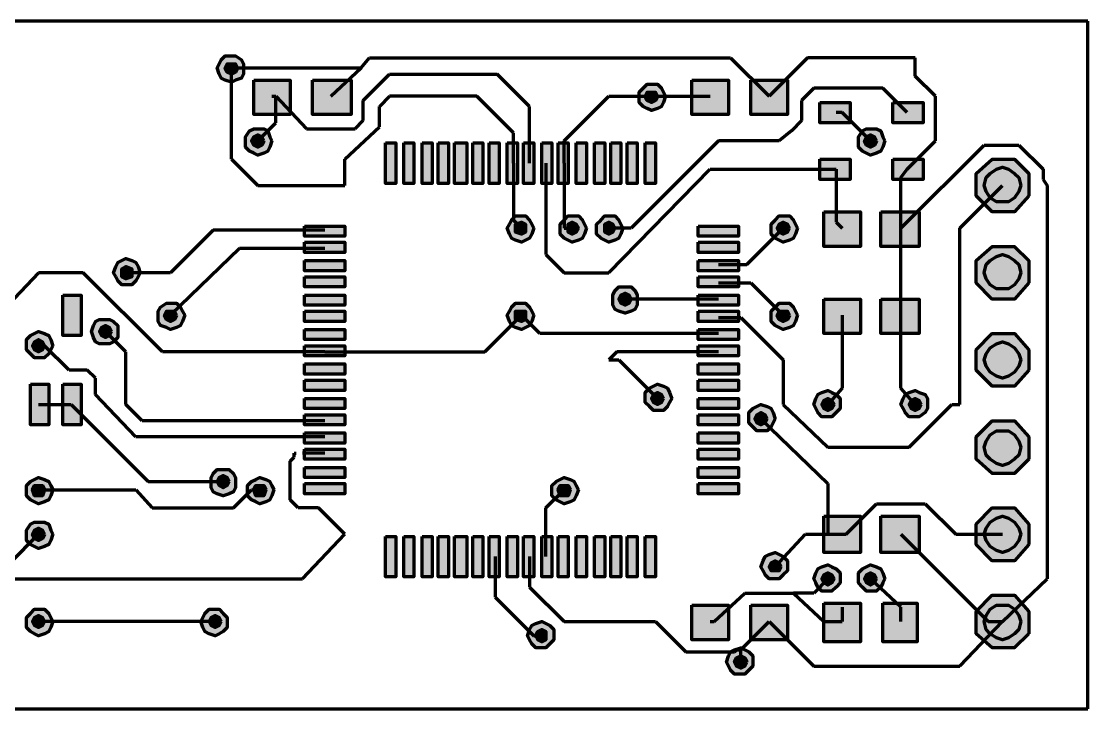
# Model space of a CAD drawing. Header units: inches. Extents: x 163.6 to 252.3, y 253.3 to 291.
# Drawn here: x 193.9 to 252.3, y 253.3 to 291 of the extents above; entities that cross this region are included whole.
import ezdxf

# ---------------------------------------------------------------- set-up
doc = ezdxf.new("R2010")
doc.units = ezdxf.units.IN
doc.header["$MEASUREMENT"] = 0
doc.layers.add('H', color=7, linetype='CONTINUOUS', lineweight=100)
doc.layers.add('P', color=250, linetype='CONTINUOUS', lineweight=100)

msp = doc.modelspace()

# ---------------------------------------------------------------- hatches: boundary and pattern name
at = {"layer": 'H', "linetype": 'Continuous'}
for color, points in [(0, [(206.111, 288.444), (206.111, 288.111), (206, 287.889), (205.667, 287.778), (205.444, 287.667), (205.111, 287.778), (204.889, 287.889), (204.778, 288.111), (204.667, 288.444), (204.778, 288.667), (204.889, 288.889), (205.111, 289.111), (205.444, 289.111), (205.667, 289.111), (206, 288.889), (206.111, 288.667)]), (7, [(205.778, 288.444), (205.667, 288.222), (205.444, 288.111), (205.222, 288.222), (205.111, 288.444), (205.222, 288.667), (205.444, 288.667), (205.667, 288.667)]), (0, [(206.667, 287.778), (208.667, 287.778), (208.667, 285.889), (206.667, 285.889)]), (0, [(209.889, 287.778), (212, 287.778), (212, 285.889), (209.889, 285.889)]), (0, [(229.222, 286.889), (229.111, 286.556), (229, 286.333), (228.778, 286.222), (228.444, 286.111), (228.222, 286.222), (228, 286.333), (227.778, 286.556), (227.778, 286.889), (227.778, 287.111), (228, 287.333), (228.222, 287.556), (228.444, 287.556), (228.778, 287.556), (229, 287.333), (229.111, 287.111)]), (0, [(230.667, 287.778), (232.667, 287.778), (232.667, 285.889), (230.667, 285.889)]), (0, [(233.889, 287.778), (235.889, 287.778), (235.889, 285.889), (233.889, 285.889)]), (7, [(228.778, 286.889), (228.667, 286.667), (228.444, 286.556), (228.222, 286.667), (228.111, 286.889), (228.222, 287.111), (228.444, 287.111), (228.667, 287.111)]), (0, [(237.667, 286.556), (239.333, 286.556), (239.333, 285.444), (237.667, 285.444)]), (0, [(241.667, 286.556), (243.333, 286.556), (243.333, 285.444), (241.667, 285.444)]), (0, [(207.667, 284.444), (207.556, 284.111), (207.444, 283.889), (207.222, 283.778), (206.889, 283.667), (206.667, 283.778), (206.444, 283.889), (206.222, 284.111), (206.222, 284.444), (206.222, 284.667), (206.444, 285), (206.667, 285.111), (206.889, 285.111), (207.222, 285.111), (207.444, 285), (207.556, 284.667)]), (0, [(241.222, 284.444), (241.111, 284.111), (241, 283.889), (240.778, 283.778), (240.444, 283.667), (240.222, 283.778), (240, 283.889), (239.778, 284.111), (239.778, 284.444), (239.778, 284.667), (240, 285), (240.222, 285.111), (240.444, 285.111), (240.778, 285.111), (241, 285), (241.111, 284.667)]), (7, [(207.222, 284.444), (207.111, 284.222), (206.889, 284.111), (206.667, 284.222), (206.556, 284.444), (206.667, 284.667), (206.889, 284.778), (207.111, 284.667)]), (7, [(240.778, 284.444), (240.667, 284.222), (240.444, 284.111), (240.222, 284.222), (240.111, 284.444), (240.222, 284.667), (240.444, 284.778), (240.667, 284.667)]), (0, [(213.889, 284.333), (214.444, 284.333), (214.444, 282.111), (213.889, 282.111)]), (0, [(214.889, 284.333), (215.444, 284.333), (215.444, 282.111), (214.889, 282.111)]), (0, [(215.889, 284.333), (216.444, 284.333), (216.444, 282.111), (215.889, 282.111)]), (0, [(216.778, 284.333), (217.333, 284.333), (217.333, 282.111), (216.778, 282.111)]), (0, [(217.667, 284.333), (218.333, 284.333), (218.333, 282.111), (217.667, 282.111)]), (0, [(218.667, 284.333), (219.222, 284.333), (219.222, 282.111), (218.667, 282.111)]), (0, [(219.556, 284.333), (220.111, 284.333), (220.111, 282.111), (219.556, 282.111)]), (0, [(220.556, 284.333), (221.111, 284.333), (221.111, 282.111), (220.556, 282.111)]), (0, [(221.444, 284.333), (222, 284.333), (222, 282.111), (221.444, 282.111)]), (0, [(222.444, 284.333), (223, 284.333), (223, 282.111), (222.444, 282.111)]), (0, [(223.333, 284.333), (223.889, 284.333), (223.889, 282.111), (223.333, 282.111)]), (0, [(224.333, 284.333), (224.889, 284.333), (224.889, 282.111), (224.333, 282.111)]), (0, [(225.333, 284.333), (225.889, 284.333), (225.889, 282.111), (225.333, 282.111)]), (0, [(226.222, 284.333), (226.778, 284.333), (226.778, 282.111), (226.222, 282.111)]), (0, [(227.111, 284.333), (227.667, 284.333), (227.667, 282.111), (227.111, 282.111)]), (0, [(228.111, 284.333), (228.667, 284.333), (228.667, 282.111), (228.111, 282.111)]), (0, [(237.667, 283.444), (239.333, 283.444), (239.333, 282.333), (237.667, 282.333)]), (0, [(241.667, 283.444), (243.333, 283.444), (243.333, 282.333), (241.667, 282.333)]), (0, [(249.111, 281.444), (248.333, 280.556), (247.111, 280.556), (246.222, 281.444), (246.222, 282.667), (247.111, 283.444), (248.333, 283.444), (249.111, 282.667)]), (7, [(248.667, 282), (248.556, 281.667), (248.333, 281.333), (248, 281.111), (247.667, 281.111), (247.333, 281.111), (247, 281.333), (246.778, 281.667), (246.667, 282), (246.778, 282.444), (247, 282.667), (247.333, 282.889), (247.667, 283), (248, 282.889), (248.333, 282.667), (248.556, 282.444)]), (0, [(222, 279.667), (221.889, 279.333), (221.778, 279.111), (221.556, 279), (221.333, 278.889), (221, 279), (220.778, 279.111), (220.667, 279.333), (220.556, 279.667), (220.667, 279.889), (220.778, 280.111), (221, 280.333), (221.333, 280.333), (221.556, 280.333), (221.778, 280.111), (221.889, 279.889)]), (0, [(224.889, 279.667), (224.778, 279.333), (224.667, 279.111), (224.444, 279), (224.111, 278.889), (223.889, 279), (223.667, 279.111), (223.444, 279.333), (223.444, 279.667), (223.444, 279.889), (223.667, 280.111), (223.889, 280.333), (224.111, 280.333), (224.444, 280.333), (224.667, 280.111), (224.778, 279.889)]), (0, [(226.889, 279.667), (226.778, 279.333), (226.667, 279.111), (226.444, 279), (226.111, 278.889), (225.889, 279), (225.667, 279.111), (225.444, 279.333), (225.444, 279.667), (225.444, 279.889), (225.667, 280.111), (225.889, 280.333), (226.111, 280.333), (226.444, 280.333), (226.667, 280.111), (226.778, 279.889)]), (0, [(236.444, 279.667), (236.333, 279.333), (236.222, 279.111), (236, 279), (235.667, 278.889), (235.444, 279), (235.222, 279.111), (235, 279.333), (235, 279.667), (235, 279.889), (235.222, 280.111), (235.444, 280.333), (235.667, 280.333), (236, 280.333), (236.222, 280.111), (236.333, 279.889)]), (0, [(237.889, 280.556), (239.889, 280.556), (239.889, 278.667), (237.889, 278.667)]), (0, [(241, 280.556), (243.111, 280.556), (243.111, 278.667), (241, 278.667)]), (0, [(209.444, 279.778), (211.667, 279.778), (211.667, 279.222), (209.444, 279.222)]), (7, [(221.556, 279.667), (221.556, 279.444), (221.333, 279.333), (221, 279.444), (221, 279.667), (221, 279.889), (221.333, 280), (221.556, 279.889)]), (7, [(224.444, 279.667), (224.333, 279.444), (224.111, 279.333), (223.889, 279.444), (223.889, 279.667), (223.889, 279.889), (224.111, 280), (224.333, 279.889)]), (7, [(226.444, 279.667), (226.333, 279.444), (226.111, 279.333), (225.889, 279.444), (225.889, 279.667), (225.889, 279.889), (226.111, 280), (226.333, 279.889)]), (0, [(231, 279.778), (233.222, 279.778), (233.222, 279.222), (231, 279.222)]), (7, [(236, 279.667), (235.889, 279.444), (235.667, 279.333), (235.444, 279.444), (235.333, 279.667), (235.444, 279.889), (235.667, 280), (235.889, 279.889)]), (0, [(209.444, 278.889), (211.667, 278.889), (211.667, 278.333), (209.444, 278.333)]), (0, [(231, 278.889), (233.222, 278.889), (233.222, 278.333), (231, 278.333)]), (0, [(249.111, 276.667), (248.333, 275.778), (247.111, 275.778), (246.222, 276.667), (246.222, 277.889), (247.111, 278.667), (248.333, 278.667), (249.111, 277.889)]), (0, [(200.444, 277.222), (200.333, 277), (200.222, 276.778), (200, 276.556), (199.667, 276.556), (199.444, 276.556), (199.222, 276.778), (199.111, 277), (199, 277.222), (199.111, 277.556), (199.222, 277.778), (199.444, 277.889), (199.667, 278), (200, 277.889), (200.222, 277.778), (200.333, 277.556)]), (7, [(248.667, 277.222), (248.556, 276.889), (248.333, 276.556), (248, 276.333), (247.667, 276.333), (247.333, 276.333), (247, 276.556), (246.778, 276.889), (246.667, 277.222), (246.778, 277.667), (247, 277.889), (247.333, 278.111), (247.667, 278.222), (248, 278.111), (248.333, 277.889), (248.556, 277.667)]), (7, [(200, 277.222), (200, 277), (199.667, 276.889), (199.444, 277), (199.444, 277.222), (199.444, 277.444), (199.667, 277.556), (200, 277.444)]), (0, [(209.444, 277.889), (211.667, 277.889), (211.667, 277.333), (209.444, 277.333)]), (0, [(231, 277.889), (233.222, 277.889), (233.222, 277.333), (231, 277.333)]), (0, [(209.444, 277), (211.667, 277), (211.667, 276.444), (209.444, 276.444)]), (0, [(231, 277), (233.222, 277), (233.222, 276.444), (231, 276.444)]), (0, [(227.667, 275.778), (227.667, 275.444), (227.556, 275.222), (227.333, 275.111), (227, 275), (226.667, 275.111), (226.444, 275.222), (226.333, 275.444), (226.333, 275.778), (226.333, 276), (226.444, 276.222), (226.667, 276.444), (227, 276.444), (227.333, 276.444), (227.556, 276.222), (227.667, 276)]), (0, [(196.222, 276), (197.222, 276), (197.222, 273.778), (196.222, 273.778)]), (0, [(209.444, 276), (211.667, 276), (211.667, 275.444), (209.444, 275.444)]), (7, [(227.333, 275.778), (227.222, 275.556), (227, 275.444), (226.778, 275.556), (226.667, 275.778), (226.778, 276), (227, 276.111), (227.222, 276)]), (0, [(231, 276), (233.222, 276), (233.222, 275.444), (231, 275.444)]), (0, [(237.889, 275.778), (239.889, 275.778), (239.889, 273.889), (237.889, 273.889)]), (0, [(241, 275.778), (243.111, 275.778), (243.111, 273.889), (241, 273.889)]), (0, [(202.889, 274.889), (202.778, 274.556), (202.667, 274.333), (202.444, 274.222), (202.111, 274.111), (201.889, 274.222), (201.556, 274.333), (201.444, 274.556), (201.444, 274.889), (201.444, 275.111), (201.556, 275.333), (201.889, 275.556), (202.111, 275.556), (202.444, 275.556), (202.667, 275.333), (202.778, 275.111)]), (7, [(202.444, 274.889), (202.333, 274.667), (202.111, 274.556), (201.889, 274.667), (201.778, 274.889), (201.889, 275.111), (202.111, 275.111), (202.333, 275.111)]), (0, [(209.444, 275.111), (211.667, 275.111), (211.667, 274.556), (209.444, 274.556)]), (0, [(222, 274.889), (221.889, 274.556), (221.778, 274.333), (221.556, 274.222), (221.333, 274.111), (221, 274.222), (220.778, 274.333), (220.667, 274.556), (220.556, 274.889), (220.667, 275.111), (220.778, 275.333), (221, 275.556), (221.333, 275.556), (221.556, 275.556), (221.778, 275.333), (221.889, 275.111)]), (7, [(221.556, 274.889), (221.556, 274.667), (221.333, 274.556), (221, 274.667), (221, 274.889), (221, 275.111), (221.333, 275.111), (221.556, 275.111)]), (0, [(231, 275.111), (233.222, 275.111), (233.222, 274.556), (231, 274.556)]), (0, [(236.444, 274.889), (236.333, 274.556), (236.222, 274.333), (236, 274.222), (235.667, 274.111), (235.444, 274.222), (235.222, 274.333), (235, 274.556), (235, 274.889), (235, 275.111), (235.222, 275.333), (235.444, 275.556), (235.667, 275.556), (236, 275.556), (236.222, 275.333), (236.333, 275.111)]), (7, [(236, 274.889), (235.889, 274.667), (235.667, 274.556), (235.444, 274.667), (235.333, 274.889), (235.444, 275.111), (235.667, 275.111), (235.889, 275.111)]), (0, [(199.222, 274), (199.222, 273.667), (199, 273.444), (198.778, 273.333), (198.556, 273.333), (198.222, 273.333), (198, 273.444), (197.889, 273.667), (197.778, 274), (197.889, 274.333), (198, 274.556), (198.222, 274.667), (198.556, 274.667), (198.778, 274.667), (199, 274.556), (199.222, 274.333)]), (0, [(195.667, 273.222), (195.556, 273), (195.444, 272.778), (195.222, 272.556), (194.889, 272.556), (194.667, 272.556), (194.444, 272.778), (194.222, 273), (194.222, 273.222), (194.222, 273.556), (194.444, 273.778), (194.667, 273.889), (194.889, 274), (195.222, 273.889), (195.444, 273.778), (195.556, 273.556)]), (7, [(198.889, 274), (198.778, 273.778), (198.556, 273.667), (198.333, 273.778), (198.222, 274), (198.333, 274.222), (198.556, 274.333), (198.778, 274.222)]), (0, [(209.444, 274.111), (211.667, 274.111), (211.667, 273.556), (209.444, 273.556)]), (0, [(231, 274.111), (233.222, 274.111), (233.222, 273.556), (231, 273.556)]), (0, [(249.111, 271.889), (248.333, 271), (247.111, 271), (246.222, 271.889), (246.222, 273), (247.111, 273.889), (248.333, 273.889), (249.111, 273)]), (7, [(195.222, 273.222), (195.111, 273), (194.889, 272.889), (194.667, 273), (194.556, 273.222), (194.667, 273.444), (194.889, 273.556), (195.111, 273.444)]), (7, [(248.667, 272.444), (248.556, 272.111), (248.333, 271.778), (248, 271.556), (247.667, 271.444), (247.333, 271.556), (247, 271.778), (246.778, 272.111), (246.667, 272.444), (246.778, 272.778), (247, 273.111), (247.333, 273.333), (247.667, 273.444), (248, 273.333), (248.333, 273.111), (248.556, 272.778)]), (0, [(209.444, 273.222), (211.667, 273.222), (211.667, 272.667), (209.444, 272.667)]), (0, [(231, 273.222), (233.222, 273.222), (233.222, 272.667), (231, 272.667)]), (0, [(209.444, 272.222), (211.667, 272.222), (211.667, 271.667), (209.444, 271.667)]), (0, [(231, 272.222), (233.222, 272.222), (233.222, 271.667), (231, 271.667)]), (0, [(194.444, 271.111), (195.444, 271.111), (195.444, 268.889), (194.444, 268.889)]), (0, [(196.222, 271.111), (197.222, 271.111), (197.222, 268.889), (196.222, 268.889)]), (0, [(209.444, 271.333), (211.667, 271.333), (211.667, 270.778), (209.444, 270.778)]), (0, [(229.556, 270.333), (229.444, 270.111), (229.333, 269.889), (229.111, 269.667), (228.778, 269.667), (228.556, 269.667), (228.333, 269.889), (228.111, 270.111), (228.111, 270.333), (228.111, 270.667), (228.333, 270.889), (228.556, 271), (228.778, 271.111), (229.111, 271), (229.333, 270.889), (229.444, 270.667)]), (0, [(231, 271.333), (233.222, 271.333), (233.222, 270.778), (231, 270.778)]), (7, [(229.111, 270.333), (229, 270.111), (228.778, 270), (228.556, 270.111), (228.444, 270.333), (228.556, 270.556), (228.778, 270.667), (229, 270.556)]), (0, [(238.778, 270), (238.778, 269.778), (238.556, 269.556), (238.333, 269.333), (238.111, 269.333), (237.778, 269.333), (237.556, 269.556), (237.444, 269.778), (237.333, 270), (237.444, 270.333), (237.556, 270.556), (237.778, 270.667), (238.111, 270.778), (238.333, 270.667), (238.556, 270.556), (238.778, 270.333)]), (0, [(243.556, 270), (243.556, 269.778), (243.444, 269.556), (243.111, 269.333), (242.889, 269.333), (242.556, 269.333), (242.333, 269.556), (242.222, 269.778), (242.111, 270), (242.222, 270.333), (242.333, 270.556), (242.556, 270.667), (242.889, 270.778), (243.111, 270.667), (243.444, 270.556), (243.556, 270.333)]), (0, [(209.444, 270.333), (211.667, 270.333), (211.667, 269.778), (209.444, 269.778)]), (0, [(231, 270.333), (233.222, 270.333), (233.222, 269.778), (231, 269.778)]), (0, [(235.222, 269.222), (235.111, 269), (235, 268.778), (234.778, 268.556), (234.444, 268.556), (234.222, 268.556), (234, 268.778), (233.778, 269), (233.778, 269.222), (233.778, 269.556), (234, 269.778), (234.222, 269.889), (234.444, 270), (234.778, 269.889), (235, 269.778), (235.111, 269.556)]), (7, [(238.444, 270), (238.333, 269.778), (238.111, 269.667), (237.889, 269.778), (237.778, 270), (237.889, 270.222), (238.111, 270.333), (238.333, 270.222)]), (7, [(243.222, 270), (243.111, 269.778), (242.889, 269.667), (242.667, 269.778), (242.556, 270), (242.667, 270.222), (242.889, 270.333), (243.111, 270.222)]), (0, [(209.444, 269.444), (211.667, 269.444), (211.667, 268.889), (209.444, 268.889)]), (0, [(231, 269.444), (233.222, 269.444), (233.222, 268.889), (231, 268.889)]), (7, [(234.778, 269.222), (234.667, 269), (234.444, 268.889), (234.222, 269), (234.111, 269.222), (234.222, 269.444), (234.444, 269.556), (234.667, 269.444)]), (0, [(249.111, 267), (248.333, 266.222), (247.111, 266.222), (246.222, 267), (246.222, 268.222), (247.111, 269.111), (248.333, 269.111), (249.111, 268.222)]), (0, [(209.444, 268.444), (211.667, 268.444), (211.667, 267.889), (209.444, 267.889)]), (0, [(231, 268.444), (233.222, 268.444), (233.222, 267.889), (231, 267.889)]), (7, [(248.667, 267.667), (248.556, 267.222), (248.333, 267), (248, 266.778), (247.667, 266.667), (247.333, 266.778), (247, 267), (246.778, 267.222), (246.667, 267.667), (246.778, 268), (247, 268.333), (247.333, 268.556), (247.667, 268.556), (248, 268.556), (248.333, 268.333), (248.556, 268)]), (0, [(209.444, 267.556), (211.667, 267.556), (211.667, 267), (209.444, 267)]), (0, [(231, 267.556), (233.222, 267.556), (233.222, 267), (231, 267)]), (0, [(205.667, 265.778), (205.667, 265.444), (205.556, 265.222), (205.333, 265.111), (205, 265), (204.667, 265.111), (204.444, 265.222), (204.333, 265.444), (204.333, 265.778), (204.333, 266), (204.444, 266.222), (204.667, 266.444), (205, 266.444), (205.333, 266.444), (205.556, 266.222), (205.667, 266)]), (0, [(209.444, 266.556), (211.667, 266.556), (211.667, 266), (209.444, 266)]), (0, [(231, 266.556), (233.222, 266.556), (233.222, 266), (231, 266)]), (0, [(195.667, 265.333), (195.556, 265), (195.444, 264.778), (195.222, 264.667), (194.889, 264.556), (194.667, 264.667), (194.444, 264.778), (194.222, 265), (194.222, 265.333), (194.222, 265.556), (194.444, 265.778), (194.667, 265.889), (194.889, 266), (195.222, 265.889), (195.444, 265.778), (195.556, 265.556)]), (7, [(205.333, 265.778), (205.222, 265.556), (205, 265.444), (204.778, 265.556), (204.667, 265.778), (204.778, 266), (205, 266.111), (205.222, 266)]), (0, [(207.778, 265.333), (207.667, 265), (207.556, 264.778), (207.333, 264.667), (207, 264.556), (206.778, 264.667), (206.556, 264.778), (206.333, 265), (206.333, 265.333), (206.333, 265.556), (206.556, 265.778), (206.778, 265.889), (207, 266), (207.333, 265.889), (207.556, 265.778), (207.667, 265.556)]), (0, [(224.444, 265.333), (224.333, 265), (224.222, 264.778), (224, 264.667), (223.667, 264.556), (223.444, 264.667), (223.222, 264.778), (223, 265), (223, 265.333), (223, 265.556), (223.222, 265.778), (223.444, 265.889), (223.667, 266), (224, 265.889), (224.222, 265.778), (224.333, 265.556)]), (7, [(195.222, 265.333), (195.111, 265), (194.889, 265), (194.667, 265), (194.556, 265.333), (194.667, 265.556), (194.889, 265.556), (195.111, 265.556)]), (7, [(207.333, 265.333), (207.222, 265), (207, 265), (206.778, 265), (206.667, 265.333), (206.778, 265.556), (207, 265.556), (207.222, 265.556)]), (0, [(209.444, 265.667), (211.667, 265.667), (211.667, 265.111), (209.444, 265.111)]), (7, [(224, 265.333), (223.889, 265), (223.667, 265), (223.444, 265), (223.333, 265.333), (223.444, 265.556), (223.667, 265.556), (223.889, 265.556)]), (0, [(231, 265.667), (233.222, 265.667), (233.222, 265.111), (231, 265.111)]), (0, [(249.111, 262.333), (248.333, 261.444), (247.111, 261.444), (246.222, 262.333), (246.222, 263.444), (247.111, 264.333), (248.333, 264.333), (249.111, 263.444)]), (0, [(195.667, 262.889), (195.556, 262.556), (195.444, 262.333), (195.222, 262.222), (194.889, 262.111), (194.667, 262.222), (194.444, 262.333), (194.222, 262.556), (194.222, 262.889), (194.222, 263.111), (194.444, 263.444), (194.667, 263.556), (194.889, 263.556), (195.222, 263.556), (195.444, 263.444), (195.556, 263.111)]), (0, [(237.889, 263.889), (239.889, 263.889), (239.889, 261.889), (237.889, 261.889)]), (0, [(241, 263.889), (243.111, 263.889), (243.111, 261.889), (241, 261.889)]), (7, [(248.667, 262.889), (248.556, 262.556), (248.333, 262.222), (248, 262), (247.667, 261.889), (247.333, 262), (247, 262.222), (246.778, 262.556), (246.667, 262.889), (246.778, 263.222), (247, 263.556), (247.333, 263.778), (247.667, 263.889), (248, 263.778), (248.333, 263.556), (248.556, 263.222)]), (7, [(195.222, 262.889), (195.111, 262.667), (194.889, 262.556), (194.667, 262.667), (194.556, 262.889), (194.667, 263.111), (194.889, 263.222), (195.111, 263.111)]), (0, [(213.889, 262.778), (214.444, 262.778), (214.444, 260.556), (213.889, 260.556)]), (0, [(214.889, 262.778), (215.444, 262.778), (215.444, 260.556), (214.889, 260.556)]), (0, [(215.889, 262.778), (216.444, 262.778), (216.444, 260.556), (215.889, 260.556)]), (0, [(216.778, 262.778), (217.333, 262.778), (217.333, 260.556), (216.778, 260.556)]), (0, [(217.667, 262.778), (218.333, 262.778), (218.333, 260.556), (217.667, 260.556)]), (0, [(218.667, 262.778), (219.222, 262.778), (219.222, 260.556), (218.667, 260.556)]), (0, [(219.556, 262.778), (220.111, 262.778), (220.111, 260.556), (219.556, 260.556)]), (0, [(220.556, 262.778), (221.111, 262.778), (221.111, 260.556), (220.556, 260.556)]), (0, [(221.444, 262.778), (222, 262.778), (222, 260.556), (221.444, 260.556)]), (0, [(222.444, 262.778), (223, 262.778), (223, 260.556), (222.444, 260.556)]), (0, [(223.333, 262.778), (223.889, 262.778), (223.889, 260.556), (223.333, 260.556)]), (0, [(224.333, 262.778), (224.889, 262.778), (224.889, 260.556), (224.333, 260.556)]), (0, [(225.333, 262.778), (225.889, 262.778), (225.889, 260.556), (225.333, 260.556)]), (0, [(226.222, 262.778), (226.778, 262.778), (226.778, 260.556), (226.222, 260.556)]), (0, [(227.111, 262.778), (227.667, 262.778), (227.667, 260.556), (227.111, 260.556)]), (0, [(228.111, 262.778), (228.667, 262.778), (228.667, 260.556), (228.111, 260.556)]), (0, [(235.889, 261.111), (235.889, 260.889), (235.667, 260.667), (235.444, 260.444), (235.222, 260.444), (234.889, 260.444), (234.667, 260.667), (234.556, 260.889), (234.444, 261.111), (234.556, 261.444), (234.667, 261.667), (234.889, 261.778), (235.222, 261.889), (235.444, 261.778), (235.667, 261.667), (235.889, 261.444)]), (7, [(235.556, 261.111), (235.444, 260.889), (235.222, 260.889), (235, 260.889), (234.889, 261.111), (235, 261.333), (235.222, 261.444), (235.444, 261.333)]), (0, [(238.778, 260.444), (238.778, 260.222), (238.556, 260), (238.333, 259.778), (238.111, 259.778), (237.778, 259.778), (237.556, 260), (237.444, 260.222), (237.333, 260.444), (237.444, 260.778), (237.556, 261), (237.778, 261.111), (238.111, 261.222), (238.333, 261.111), (238.556, 261), (238.778, 260.778)]), (0, [(241.222, 260.444), (241.111, 260.222), (241, 260), (240.778, 259.778), (240.444, 259.778), (240.222, 259.778), (240, 260), (239.778, 260.222), (239.778, 260.444), (239.778, 260.778), (240, 261), (240.222, 261.111), (240.444, 261.222), (240.778, 261.111), (241, 261), (241.111, 260.778)]), (7, [(238.444, 260.444), (238.333, 260.222), (238.111, 260.111), (237.889, 260.222), (237.778, 260.444), (237.889, 260.667), (238.111, 260.778), (238.333, 260.667)]), (7, [(240.778, 260.444), (240.667, 260.222), (240.444, 260.111), (240.222, 260.222), (240.111, 260.444), (240.222, 260.667), (240.444, 260.778), (240.667, 260.667)]), (0, [(249.111, 257.444), (248.333, 256.667), (247.111, 256.667), (246.222, 257.444), (246.222, 258.667), (247.111, 259.556), (248.333, 259.556), (249.111, 258.667)]), (0, [(195.667, 258.111), (195.556, 257.778), (195.444, 257.556), (195.222, 257.444), (194.889, 257.333), (194.667, 257.444), (194.444, 257.556), (194.222, 257.778), (194.222, 258.111), (194.222, 258.333), (194.444, 258.556), (194.667, 258.778), (194.889, 258.778), (195.222, 258.778), (195.444, 258.556), (195.556, 258.333)]), (0, [(205.222, 258.111), (205.222, 257.778), (205, 257.556), (204.778, 257.444), (204.556, 257.333), (204.222, 257.444), (204, 257.556), (203.889, 257.778), (203.778, 258.111), (203.889, 258.333), (204, 258.556), (204.222, 258.778), (204.556, 258.778), (204.778, 258.778), (205, 258.556), (205.222, 258.333)]), (0, [(230.667, 259), (232.667, 259), (232.667, 257.111), (230.667, 257.111)]), (0, [(233.889, 259), (235.889, 259), (235.889, 257.111), (233.889, 257.111)]), (0, [(237.889, 259.111), (239.889, 259.111), (239.889, 257), (237.889, 257)]), (0, [(241.111, 259.111), (243, 259.111), (243, 257), (241.111, 257)]), (7, [(248.667, 258.111), (248.556, 257.667), (248.333, 257.444), (248, 257.222), (247.667, 257.111), (247.333, 257.222), (247, 257.444), (246.778, 257.667), (246.667, 258.111), (246.778, 258.444), (247, 258.778), (247.333, 259), (247.667, 259), (248, 259), (248.333, 258.778), (248.556, 258.444)]), (7, [(195.222, 258.111), (195.111, 257.889), (194.889, 257.778), (194.667, 257.889), (194.556, 258.111), (194.667, 258.333), (194.889, 258.444), (195.111, 258.333)]), (7, [(204.889, 258.111), (204.778, 257.889), (204.556, 257.778), (204.333, 257.889), (204.222, 258.111), (204.333, 258.333), (204.556, 258.444), (204.778, 258.333)]), (0, [(223.111, 257.333), (223.111, 257.111), (222.889, 256.889), (222.667, 256.667), (222.444, 256.667), (222.111, 256.667), (221.889, 256.889), (221.778, 257.111), (221.667, 257.333), (221.778, 257.667), (221.889, 257.889), (222.111, 258), (222.444, 258.111), (222.667, 258), (222.889, 257.889), (223.111, 257.667)]), (7, [(222.667, 257.333), (222.667, 257.111), (222.444, 257), (222.222, 257.111), (222.111, 257.333), (222.222, 257.556), (222.444, 257.667), (222.667, 257.556)]), (0, [(234, 255.889), (234, 255.667), (233.778, 255.444), (233.556, 255.222), (233.333, 255.222), (233, 255.222), (232.778, 255.444), (232.667, 255.667), (232.556, 255.889), (232.667, 256.222), (232.778, 256.444), (233, 256.556), (233.333, 256.667), (233.556, 256.556), (233.778, 256.444), (234, 256.222)]), (7, [(233.667, 255.889), (233.556, 255.667), (233.333, 255.556), (233.111, 255.667), (233, 255.889), (233.111, 256.111), (233.333, 256.222), (233.556, 256.111)])]:
    msp.add_hatch(color=color, dxfattribs=at).paths.add_polyline_path(points)

# ---------------------------------------------------------------- linework, layer by layer
at = {"layer": 'P', "color": 0, "linetype": 'Continuous'}
for points in [[(252.333, 291), (180.556, 291)], [(252.333, 253.333), (252.333, 291)], [(206.111, 288.444), (206.111, 288.111), (206, 287.889), (205.667, 287.778), (205.444, 287.667), (205.111, 287.778), (204.889, 287.889), (204.778, 288.111), (204.667, 288.444), (204.778, 288.667), (204.889, 288.889), (205.111, 289.111), (205.444, 289.111), (205.667, 289.111), (206, 288.889), (206.111, 288.667), (206.111, 288.444)], [(205.778, 288.444), (205.667, 288.222), (205.444, 288.111), (205.222, 288.222), (205.111, 288.444), (205.222, 288.667), (205.444, 288.667), (205.667, 288.667), (205.778, 288.444)], [(205.444, 288.444), (205.556, 288.444)], [(205.444, 283.444), (205.444, 288.444)], [(205.556, 288.444), (209, 288.444)], [(209, 288.444), (209.111, 288.444)], [(209.111, 288.444), (212.556, 288.444)], [(210.889, 286.889), (212.556, 288.444)], [(212.556, 288.444), (213, 289)], [(213, 289), (232.778, 289)], [(232.778, 289), (234.889, 286.889)], [(237, 289), (234.889, 286.889)], [(242.889, 289), (237, 289)], [(242.889, 288), (242.889, 289)], [(212.667, 286.667), (214.111, 288.111)], [(214.111, 288.111), (220, 288.111)], [(221.778, 286.333), (220, 288.111)], [(244, 286.889), (242.889, 288)], [(206.667, 287.778), (208.667, 287.778), (208.667, 285.889), (206.667, 285.889), (206.667, 287.778)], [(209.889, 287.778), (212, 287.778), (212, 285.889), (209.889, 285.889), (209.889, 287.778)], [(229.222, 286.889), (229.111, 286.556), (229, 286.333), (228.778, 286.222), (228.444, 286.111), (228.222, 286.222), (228, 286.333), (227.778, 286.556), (227.778, 286.889), (227.778, 287.111), (228, 287.333), (228.222, 287.556), (228.444, 287.556), (228.778, 287.556), (229, 287.333), (229.111, 287.111), (229.222, 286.889)], [(230.667, 287.778), (232.667, 287.778), (232.667, 285.889), (230.667, 285.889), (230.667, 287.778)], [(233.889, 287.778), (235.889, 287.778), (235.889, 285.889), (233.889, 285.889), (233.889, 287.778)], [(237.333, 287.333), (236.667, 286.667)], [(241.111, 287.333), (237.333, 287.333)], [(242.444, 286), (241.111, 287.333)], [(207.667, 286.889), (207.889, 286.889)], [(207.889, 286.889), (209.556, 285.111)], [(207.889, 285.444), (207.889, 286.889)], [(214.111, 286.889), (213.556, 286.333)], [(218.889, 286.889), (214.111, 286.889)], [(220.889, 284.889), (218.889, 286.889)], [(223.667, 284.444), (226.111, 286.889)], [(226.111, 286.889), (228.444, 286.889)], [(228.778, 286.889), (228.667, 286.667), (228.444, 286.556), (228.222, 286.667), (228.111, 286.889), (228.222, 287.111), (228.444, 287.111), (228.667, 287.111), (228.778, 286.889)], [(228.444, 286.889), (231.667, 286.889)], [(244, 284.444), (244, 286.889)], [(212.667, 285.556), (212.667, 286.667)], [(213.556, 285.222), (213.556, 286.333)], [(221.778, 284.667), (221.778, 286.333)], [(236.667, 286.667), (236.667, 285.556)], [(237.667, 286.556), (239.333, 286.556), (239.333, 285.444), (237.667, 285.444), (237.667, 286.556)], [(241.667, 286.556), (243.333, 286.556), (243.333, 285.444), (241.667, 285.444), (241.667, 286.556)], [(212.222, 285.111), (212.667, 285.556)], [(236.667, 285.556), (236.111, 285)], [(238.889, 286), (238.556, 286)], [(240.444, 284.444), (238.889, 286)], [(207.667, 284.444), (207.556, 284.111), (207.444, 283.889), (207.222, 283.778), (206.889, 283.667), (206.667, 283.778), (206.444, 283.889), (206.222, 284.111), (206.222, 284.444), (206.222, 284.667), (206.444, 285), (206.667, 285.111), (206.889, 285.111), (207.222, 285.111), (207.444, 285), (207.556, 284.667), (207.667, 284.444)], [(206.889, 284.444), (207.889, 285.444)], [(209.556, 285.111), (212.222, 285.111)], [(211.667, 283.444), (213.556, 285.222)], [(236.111, 285), (235.444, 284.444)], [(241.222, 284.444), (241.111, 284.111), (241, 283.889), (240.778, 283.778), (240.444, 283.667), (240.222, 283.778), (240, 283.889), (239.778, 284.111), (239.778, 284.444), (239.778, 284.667), (240, 285), (240.222, 285.111), (240.444, 285.111), (240.778, 285.111), (241, 285), (241.111, 284.667), (241.222, 284.444)], [(207.222, 284.444), (207.111, 284.222), (206.889, 284.111), (206.667, 284.222), (206.556, 284.444), (206.667, 284.667), (206.889, 284.778), (207.111, 284.667), (207.222, 284.444)], [(220.889, 283.222), (220.889, 284.889)], [(221.778, 283.222), (221.778, 284.667)], [(223.667, 283.222), (223.667, 284.444)], [(232.111, 284.444), (227.333, 279.667)], [(235.444, 284.444), (232.111, 284.444)], [(240.778, 284.444), (240.667, 284.222), (240.444, 284.111), (240.222, 284.222), (240.111, 284.444), (240.222, 284.667), (240.444, 284.778), (240.667, 284.667), (240.778, 284.444)], [(242.444, 282.889), (244, 284.444)], [(213.889, 284.333), (214.444, 284.333), (214.444, 282.111), (213.889, 282.111), (213.889, 284.333)], [(214.889, 284.333), (215.444, 284.333), (215.444, 282.111), (214.889, 282.111), (214.889, 284.333)], [(215.889, 284.333), (216.444, 284.333), (216.444, 282.111), (215.889, 282.111), (215.889, 284.333)], [(216.778, 284.333), (217.333, 284.333), (217.333, 282.111), (216.778, 282.111), (216.778, 284.333)], [(217.667, 284.333), (218.333, 284.333), (218.333, 282.111), (217.667, 282.111), (217.667, 284.333)], [(218.667, 284.333), (219.222, 284.333), (219.222, 282.111), (218.667, 282.111), (218.667, 284.333)], [(219.556, 284.333), (220.111, 284.333), (220.111, 282.111), (219.556, 282.111), (219.556, 284.333)], [(220.556, 284.333), (221.111, 284.333), (221.111, 282.111), (220.556, 282.111), (220.556, 284.333)], [(221.444, 284.333), (222, 284.333), (222, 282.111), (221.444, 282.111), (221.444, 284.333)], [(222.444, 284.333), (223, 284.333), (223, 282.111), (222.444, 282.111), (222.444, 284.333)], [(223.333, 284.333), (223.889, 284.333), (223.889, 282.111), (223.333, 282.111), (223.333, 284.333)], [(224.333, 284.333), (224.889, 284.333), (224.889, 282.111), (224.333, 282.111), (224.333, 284.333)], [(225.333, 284.333), (225.889, 284.333), (225.889, 282.111), (225.333, 282.111), (225.333, 284.333)], [(226.222, 284.333), (226.778, 284.333), (226.778, 282.111), (226.222, 282.111), (226.222, 284.333)], [(227.111, 284.333), (227.667, 284.333), (227.667, 282.111), (227.111, 282.111), (227.111, 284.333)], [(228.111, 284.333), (228.667, 284.333), (228.667, 282.111), (228.111, 282.111), (228.111, 284.333)], [(242.111, 279.667), (246.667, 284.222)], [(246.667, 284.222), (248.556, 284.222)], [(248.556, 284.222), (249.889, 282.889)], [(205.444, 283.444), (206.889, 282)], [(211.667, 282), (211.667, 283.444)], [(220.889, 283.222), (220.889, 280.111)], [(222.667, 283.222), (222.667, 278.222)], [(223.667, 283.222), (223.667, 279.667)], [(237.667, 283.444), (239.333, 283.444), (239.333, 282.333), (237.667, 282.333), (237.667, 283.444)], [(241.667, 283.444), (243.333, 283.444), (243.333, 282.333), (241.667, 282.333), (241.667, 283.444)], [(249.111, 281.444), (248.333, 280.556), (247.111, 280.556), (246.222, 281.444), (246.222, 282.667), (247.111, 283.444), (248.333, 283.444), (249.111, 282.667), (249.111, 281.444)], [(226.111, 277.222), (231.667, 282.889)], [(231.667, 282.889), (238.556, 282.889)], [(238.556, 282.889), (238.556, 280)], [(242.111, 282.444), (242.444, 282.889)], [(248.667, 282), (248.556, 281.667), (248.333, 281.333), (248, 281.111), (247.667, 281.111), (247.333, 281.111), (247, 281.333), (246.778, 281.667), (246.667, 282), (246.778, 282.444), (247, 282.667), (247.333, 282.889), (247.667, 283), (248, 282.889), (248.333, 282.667), (248.556, 282.444), (248.667, 282)], [(249.889, 282.889), (249.889, 282.333)], [(242.111, 279.667), (242.111, 282.444)], [(249.889, 282.333), (250.111, 282)], [(206.889, 282), (211.667, 282)], [(245.333, 279.667), (247.667, 282)], [(250.111, 282), (250.111, 260.444)], [(222, 279.667), (221.889, 279.333), (221.778, 279.111), (221.556, 279), (221.333, 278.889), (221, 279), (220.778, 279.111), (220.667, 279.333), (220.556, 279.667), (220.667, 279.889), (220.778, 280.111), (221, 280.333), (221.333, 280.333), (221.556, 280.333), (221.778, 280.111), (221.889, 279.889), (222, 279.667)], [(224.889, 279.667), (224.778, 279.333), (224.667, 279.111), (224.444, 279), (224.111, 278.889), (223.889, 279), (223.667, 279.111), (223.444, 279.333), (223.444, 279.667), (223.444, 279.889), (223.667, 280.111), (223.889, 280.333), (224.111, 280.333), (224.444, 280.333), (224.667, 280.111), (224.778, 279.889), (224.889, 279.667)], [(226.889, 279.667), (226.778, 279.333), (226.667, 279.111), (226.444, 279), (226.111, 278.889), (225.889, 279), (225.667, 279.111), (225.444, 279.333), (225.444, 279.667), (225.444, 279.889), (225.667, 280.111), (225.889, 280.333), (226.111, 280.333), (226.444, 280.333), (226.667, 280.111), (226.778, 279.889), (226.889, 279.667)], [(236.444, 279.667), (236.333, 279.333), (236.222, 279.111), (236, 279), (235.667, 278.889), (235.444, 279), (235.222, 279.111), (235, 279.333), (235, 279.667), (235, 279.889), (235.222, 280.111), (235.444, 280.333), (235.667, 280.333), (236, 280.333), (236.222, 280.111), (236.333, 279.889), (236.444, 279.667)], [(237.889, 280.556), (239.889, 280.556), (239.889, 278.667), (237.889, 278.667), (237.889, 280.556)], [(241, 280.556), (243.111, 280.556), (243.111, 278.667), (241, 278.667), (241, 280.556)], [(209.444, 279.778), (211.667, 279.778), (211.667, 279.222), (209.444, 279.222), (209.444, 279.778)], [(220.889, 280.111), (221.333, 279.667)], [(221.556, 279.667), (221.556, 279.444), (221.333, 279.333), (221, 279.444), (221, 279.667), (221, 279.889), (221.333, 280), (221.556, 279.889), (221.556, 279.667)], [(224.444, 279.667), (224.333, 279.444), (224.111, 279.333), (223.889, 279.444), (223.889, 279.667), (223.889, 279.889), (224.111, 280), (224.333, 279.889), (224.444, 279.667)], [(226.444, 279.667), (226.333, 279.444), (226.111, 279.333), (225.889, 279.444), (225.889, 279.667), (225.889, 279.889), (226.111, 280), (226.333, 279.889), (226.444, 279.667)], [(231, 279.778), (233.222, 279.778), (233.222, 279.222), (231, 279.222), (231, 279.778)], [(236, 279.667), (235.889, 279.444), (235.667, 279.333), (235.444, 279.444), (235.333, 279.667), (235.444, 279.889), (235.667, 280), (235.889, 279.889), (236, 279.667)], [(238.556, 280), (238.889, 279.667)], [(204.444, 279.556), (202.111, 277.222)], [(210.556, 279.556), (204.444, 279.556)], [(223.667, 279.667), (223.667, 279.667)], [(223.667, 279.667), (224.111, 279.667)], [(227.333, 279.667), (226.111, 279.667)], [(233.667, 277.667), (235.667, 279.667)], [(242.111, 274.889), (242.111, 279.667)], [(245.333, 270), (245.333, 279.667)], [(205.889, 278.556), (202.111, 274.889)], [(210.556, 278.556), (205.889, 278.556)], [(209.444, 278.889), (211.667, 278.889), (211.667, 278.333), (209.444, 278.333), (209.444, 278.889)], [(231, 278.889), (233.222, 278.889), (233.222, 278.333), (231, 278.333), (231, 278.889)], [(249.111, 276.667), (248.333, 275.778), (247.111, 275.778), (246.222, 276.667), (246.222, 277.889), (247.111, 278.667), (248.333, 278.667), (249.111, 277.889), (249.111, 276.667)], [(200.444, 277.222), (200.333, 277), (200.222, 276.778), (200, 276.556), (199.667, 276.556), (199.444, 276.556), (199.222, 276.778), (199.111, 277), (199, 277.222), (199.111, 277.556), (199.222, 277.778), (199.444, 277.889), (199.667, 278), (200, 277.889), (200.222, 277.778), (200.333, 277.556), (200.444, 277.222)], [(222.667, 278.222), (223.667, 277.222)], [(248.667, 277.222), (248.556, 276.889), (248.333, 276.556), (248, 276.333), (247.667, 276.333), (247.333, 276.333), (247, 276.556), (246.778, 276.889), (246.667, 277.222), (246.778, 277.667), (247, 277.889), (247.333, 278.111), (247.667, 278.222), (248, 278.111), (248.333, 277.889), (248.556, 277.667), (248.667, 277.222)], [(200, 277.222), (200, 277), (199.667, 276.889), (199.444, 277), (199.444, 277.222), (199.444, 277.444), (199.667, 277.556), (200, 277.444), (200, 277.222)], [(209.444, 277.889), (211.667, 277.889), (211.667, 277.333), (209.444, 277.333), (209.444, 277.889)], [(231, 277.889), (233.222, 277.889), (233.222, 277.333), (231, 277.333), (231, 277.889)], [(232.111, 277.667), (233.667, 277.667)], [(194.889, 277.222), (192.889, 275.111)], [(197.333, 277.222), (194.889, 277.222)], [(201.667, 272.889), (197.333, 277.222)], [(202.111, 277.222), (199.667, 277.222)], [(209.444, 277), (211.667, 277), (211.667, 276.444), (209.444, 276.444), (209.444, 277)], [(223.667, 277.222), (226.111, 277.222)], [(231, 277), (233.222, 277), (233.222, 276.444), (231, 276.444), (231, 277)], [(227.667, 275.778), (227.667, 275.444), (227.556, 275.222), (227.333, 275.111), (227, 275), (226.667, 275.111), (226.444, 275.222), (226.333, 275.444), (226.333, 275.778), (226.333, 276), (226.444, 276.222), (226.667, 276.444), (227, 276.444), (227.333, 276.444), (227.556, 276.222), (227.667, 276), (227.667, 275.778)], [(232.111, 276.667), (233.889, 276.667)], [(233.889, 276.667), (235.667, 274.889)], [(196.222, 276), (197.222, 276), (197.222, 273.778), (196.222, 273.778), (196.222, 276)], [(209.444, 276), (211.667, 276), (211.667, 275.444), (209.444, 275.444), (209.444, 276)], [(227.333, 275.778), (227.222, 275.556), (227, 275.444), (226.778, 275.556), (226.667, 275.778), (226.778, 276), (227, 276.111), (227.222, 276), (227.333, 275.778)], [(232.111, 275.778), (227, 275.778)], [(231, 276), (233.222, 276), (233.222, 275.444), (231, 275.444), (231, 276)], [(237.889, 275.778), (239.889, 275.778), (239.889, 273.889), (237.889, 273.889), (237.889, 275.778)], [(241, 275.778), (243.111, 275.778), (243.111, 273.889), (241, 273.889), (241, 275.778)], [(202.889, 274.889), (202.778, 274.556), (202.667, 274.333), (202.444, 274.222), (202.111, 274.111), (201.889, 274.222), (201.556, 274.333), (201.444, 274.556), (201.444, 274.889), (201.444, 275.111), (201.556, 275.333), (201.889, 275.556), (202.111, 275.556), (202.444, 275.556), (202.667, 275.333), (202.778, 275.111), (202.889, 274.889)], [(202.444, 274.889), (202.333, 274.667), (202.111, 274.556), (201.889, 274.667), (201.778, 274.889), (201.889, 275.111), (202.111, 275.111), (202.333, 275.111), (202.444, 274.889)], [(209.444, 275.111), (211.667, 275.111), (211.667, 274.556), (209.444, 274.556), (209.444, 275.111)], [(222, 274.889), (221.889, 274.556), (221.778, 274.333), (221.556, 274.222), (221.333, 274.111), (221, 274.222), (220.778, 274.333), (220.667, 274.556), (220.556, 274.889), (220.667, 275.111), (220.778, 275.333), (221, 275.556), (221.333, 275.556), (221.556, 275.556), (221.778, 275.333), (221.889, 275.111), (222, 274.889)], [(221.556, 274.889), (221.556, 274.667), (221.333, 274.556), (221, 274.667), (221, 274.889), (221, 275.111), (221.333, 275.111), (221.556, 275.111), (221.556, 274.889)], [(231, 275.111), (233.222, 275.111), (233.222, 274.556), (231, 274.556), (231, 275.111)], [(236.444, 274.889), (236.333, 274.556), (236.222, 274.333), (236, 274.222), (235.667, 274.111), (235.444, 274.222), (235.222, 274.333), (235, 274.556), (235, 274.889), (235, 275.111), (235.222, 275.333), (235.444, 275.556), (235.667, 275.556), (236, 275.556), (236.222, 275.333), (236.333, 275.111), (236.444, 274.889)], [(236, 274.889), (235.889, 274.667), (235.667, 274.556), (235.444, 274.667), (235.333, 274.889), (235.444, 275.111), (235.667, 275.111), (235.889, 275.111), (236, 274.889)], [(199.222, 274), (199.222, 273.667), (199, 273.444), (198.778, 273.333), (198.556, 273.333), (198.222, 273.333), (198, 273.444), (197.889, 273.667), (197.778, 274), (197.889, 274.333), (198, 274.556), (198.222, 274.667), (198.556, 274.667), (198.778, 274.667), (199, 274.556), (199.222, 274.333), (199.222, 274)], [(219.333, 272.889), (221.333, 274.889)], [(222.333, 273.889), (221.333, 274.889)], [(232.111, 274.778), (233.333, 274.778)], [(233.333, 274.778), (235.667, 272.444)], [(238.889, 274.889), (238.889, 270.889)], [(242.111, 270.889), (242.111, 274.889)], [(195.667, 273.222), (195.556, 273), (195.444, 272.778), (195.222, 272.556), (194.889, 272.556), (194.667, 272.556), (194.444, 272.778), (194.222, 273), (194.222, 273.222), (194.222, 273.556), (194.444, 273.778), (194.667, 273.889), (194.889, 274), (195.222, 273.889), (195.444, 273.778), (195.556, 273.556), (195.667, 273.222)], [(198.889, 274), (198.778, 273.778), (198.556, 273.667), (198.333, 273.778), (198.222, 274), (198.333, 274.222), (198.556, 274.333), (198.778, 274.222), (198.889, 274)], [(199.667, 272.889), (198.556, 274)], [(209.444, 274.111), (211.667, 274.111), (211.667, 273.556), (209.444, 273.556), (209.444, 274.111)], [(232.111, 273.889), (222.333, 273.889)], [(231, 274.111), (233.222, 274.111), (233.222, 273.556), (231, 273.556), (231, 274.111)], [(249.111, 271.889), (248.333, 271), (247.111, 271), (246.222, 271.889), (246.222, 273), (247.111, 273.889), (248.333, 273.889), (249.111, 273), (249.111, 271.889)], [(195.222, 273.222), (195.111, 273), (194.889, 272.889), (194.667, 273), (194.556, 273.222), (194.667, 273.444), (194.889, 273.556), (195.111, 273.444), (195.222, 273.222)], [(248.667, 272.444), (248.556, 272.111), (248.333, 271.778), (248, 271.556), (247.667, 271.444), (247.333, 271.556), (247, 271.778), (246.778, 272.111), (246.667, 272.444), (246.778, 272.778), (247, 273.111), (247.333, 273.333), (247.667, 273.444), (248, 273.333), (248.333, 273.111), (248.556, 272.778), (248.667, 272.444)], [(195.222, 273.222), (194.889, 273.222)], [(196.556, 271.889), (195.222, 273.222)], [(199.667, 270), (199.667, 272.889)], [(210.556, 272.889), (201.667, 272.889)], [(209.444, 273.222), (211.667, 273.222), (211.667, 272.667), (209.444, 272.667), (209.444, 273.222)], [(210.556, 272.889), (219.333, 272.889)], [(226.556, 272.889), (226.111, 272.444)], [(232.111, 272.889), (226.556, 272.889)], [(231, 273.222), (233.222, 273.222), (233.222, 272.667), (231, 272.667), (231, 273.222)], [(209.444, 272.222), (211.667, 272.222), (211.667, 271.667), (209.444, 271.667), (209.444, 272.222)], [(226.111, 272.444), (226.667, 272.444)], [(226.667, 272.444), (228.778, 270.333)], [(231, 272.222), (233.222, 272.222), (233.222, 271.667), (231, 271.667), (231, 272.222)], [(235.667, 272.444), (235.667, 270)], [(197.556, 271.889), (196.556, 271.889)], [(198, 271.444), (197.556, 271.889)], [(194.444, 271.111), (195.444, 271.111), (195.444, 268.889), (194.444, 268.889), (194.444, 271.111)], [(196.222, 271.111), (197.222, 271.111), (197.222, 268.889), (196.222, 268.889), (196.222, 271.111)], [(198, 270.556), (198, 271.444)], [(209.444, 271.333), (211.667, 271.333), (211.667, 270.778), (209.444, 270.778), (209.444, 271.333)], [(229.556, 270.333), (229.444, 270.111), (229.333, 269.889), (229.111, 269.667), (228.778, 269.667), (228.556, 269.667), (228.333, 269.889), (228.111, 270.111), (228.111, 270.333), (228.111, 270.667), (228.333, 270.889), (228.556, 271), (228.778, 271.111), (229.111, 271), (229.333, 270.889), (229.444, 270.667), (229.556, 270.333)], [(231, 271.333), (233.222, 271.333), (233.222, 270.778), (231, 270.778), (231, 271.333)], [(200.222, 268.222), (198, 270.556)], [(229.111, 270.333), (229, 270.111), (228.778, 270), (228.556, 270.111), (228.444, 270.333), (228.556, 270.556), (228.778, 270.667), (229, 270.556), (229.111, 270.333)], [(238.778, 270), (238.778, 269.778), (238.556, 269.556), (238.333, 269.333), (238.111, 269.333), (237.778, 269.333), (237.556, 269.556), (237.444, 269.778), (237.333, 270), (237.444, 270.333), (237.556, 270.556), (237.778, 270.667), (238.111, 270.778), (238.333, 270.667), (238.556, 270.556), (238.778, 270.333), (238.778, 270)], [(238.889, 270.889), (238.111, 270)], [(242.889, 270), (242.111, 270.889)], [(243.556, 270), (243.556, 269.778), (243.444, 269.556), (243.111, 269.333), (242.889, 269.333), (242.556, 269.333), (242.333, 269.556), (242.222, 269.778), (242.111, 270), (242.222, 270.333), (242.333, 270.556), (242.556, 270.667), (242.889, 270.778), (243.111, 270.667), (243.444, 270.556), (243.556, 270.333), (243.556, 270)], [(194.889, 270), (196.667, 270)], [(196.667, 270), (200.889, 265.778)], [(200.556, 269.111), (199.667, 270)], [(209.444, 270.333), (211.667, 270.333), (211.667, 269.778), (209.444, 269.778), (209.444, 270.333)], [(231, 270.333), (233.222, 270.333), (233.222, 269.778), (231, 269.778), (231, 270.333)], [(235.222, 269.222), (235.111, 269), (235, 268.778), (234.778, 268.556), (234.444, 268.556), (234.222, 268.556), (234, 268.778), (233.778, 269), (233.778, 269.222), (233.778, 269.556), (234, 269.778), (234.222, 269.889), (234.444, 270), (234.778, 269.889), (235, 269.778), (235.111, 269.556), (235.222, 269.222)], [(235.667, 270), (238.111, 267.667)], [(238.444, 270), (238.333, 269.778), (238.111, 269.667), (237.889, 269.778), (237.778, 270), (237.889, 270.222), (238.111, 270.333), (238.333, 270.222), (238.444, 270)], [(243.222, 270), (243.111, 269.778), (242.889, 269.667), (242.667, 269.778), (242.556, 270), (242.667, 270.222), (242.889, 270.333), (243.111, 270.222), (243.222, 270)], [(242.556, 267.667), (244.889, 270)], [(244.889, 270), (245.333, 270)], [(209.444, 269.444), (211.667, 269.444), (211.667, 268.889), (209.444, 268.889), (209.444, 269.444)], [(231, 269.444), (233.222, 269.444), (233.222, 268.889), (231, 268.889), (231, 269.444)], [(234.778, 269.222), (234.667, 269), (234.444, 268.889), (234.222, 269), (234.111, 269.222), (234.222, 269.444), (234.444, 269.556), (234.667, 269.444), (234.778, 269.222)], [(234.444, 269.222), (238.111, 265.667)], [(210.556, 269.111), (200.556, 269.111)], [(249.111, 267), (248.333, 266.222), (247.111, 266.222), (246.222, 267), (246.222, 268.222), (247.111, 269.111), (248.333, 269.111), (249.111, 268.222), (249.111, 267)], [(210.556, 268.222), (200.222, 268.222)], [(209.444, 268.444), (211.667, 268.444), (211.667, 267.889), (209.444, 267.889), (209.444, 268.444)], [(231, 268.444), (233.222, 268.444), (233.222, 267.889), (231, 267.889), (231, 268.444)], [(248.667, 267.667), (248.556, 267.222), (248.333, 267), (248, 266.778), (247.667, 266.667), (247.333, 266.778), (247, 267), (246.778, 267.222), (246.667, 267.667), (246.778, 268), (247, 268.333), (247.333, 268.556), (247.667, 268.556), (248, 268.556), (248.333, 268.333), (248.556, 268), (248.667, 267.667)], [(209.444, 267.556), (211.667, 267.556), (211.667, 267), (209.444, 267), (209.444, 267.556)], [(231, 267.556), (233.222, 267.556), (233.222, 267), (231, 267), (231, 267.556)], [(238.111, 267.667), (242.556, 267.667)], [(208.667, 266.889), (208.889, 267.111)], [(208.667, 264.778), (208.667, 266.889)], [(208.889, 267.333), (209, 267.333)], [(208.889, 267.111), (208.889, 267.333)], [(210.556, 267.333), (209.333, 267.333)], [(205.667, 265.778), (205.667, 265.444), (205.556, 265.222), (205.333, 265.111), (205, 265), (204.667, 265.111), (204.444, 265.222), (204.333, 265.444), (204.333, 265.778), (204.333, 266), (204.444, 266.222), (204.667, 266.444), (205, 266.444), (205.333, 266.444), (205.556, 266.222), (205.667, 266), (205.667, 265.778)], [(209.444, 266.556), (211.667, 266.556), (211.667, 266), (209.444, 266), (209.444, 266.556)], [(231, 266.556), (233.222, 266.556), (233.222, 266), (231, 266), (231, 266.556)], [(195.667, 265.333), (195.556, 265), (195.444, 264.778), (195.222, 264.667), (194.889, 264.556), (194.667, 264.667), (194.444, 264.778), (194.222, 265), (194.222, 265.333), (194.222, 265.556), (194.444, 265.778), (194.667, 265.889), (194.889, 266), (195.222, 265.889), (195.444, 265.778), (195.556, 265.556), (195.667, 265.333)], [(200.889, 265.778), (205, 265.778)], [(205.333, 265.778), (205.222, 265.556), (205, 265.444), (204.778, 265.556), (204.667, 265.778), (204.778, 266), (205, 266.111), (205.222, 266), (205.333, 265.778)], [(207.778, 265.333), (207.667, 265), (207.556, 264.778), (207.333, 264.667), (207, 264.556), (206.778, 264.667), (206.556, 264.778), (206.333, 265), (206.333, 265.333), (206.333, 265.556), (206.556, 265.778), (206.778, 265.889), (207, 266), (207.333, 265.889), (207.556, 265.778), (207.667, 265.556), (207.778, 265.333)], [(224.444, 265.333), (224.333, 265), (224.222, 264.778), (224, 264.667), (223.667, 264.556), (223.444, 264.667), (223.222, 264.778), (223, 265), (223, 265.333), (223, 265.556), (223.222, 265.778), (223.444, 265.889), (223.667, 266), (224, 265.889), (224.222, 265.778), (224.333, 265.556), (224.444, 265.333)], [(195.222, 265.333), (195.111, 265), (194.889, 265), (194.667, 265), (194.556, 265.333), (194.667, 265.556), (194.889, 265.556), (195.111, 265.556), (195.222, 265.333)], [(194.889, 265.333), (200.222, 265.333)], [(200.222, 265.333), (201.111, 264.333)], [(205.556, 264.333), (206.556, 265.333)], [(206.556, 265.333), (207, 265.333)], [(207.333, 265.333), (207.222, 265), (207, 265), (206.778, 265), (206.667, 265.333), (206.778, 265.556), (207, 265.556), (207.222, 265.556), (207.333, 265.333)], [(209.444, 265.667), (211.667, 265.667), (211.667, 265.111), (209.444, 265.111), (209.444, 265.667)], [(222.667, 264.333), (223.667, 265.333)], [(224, 265.333), (223.889, 265), (223.667, 265), (223.444, 265), (223.333, 265.333), (223.444, 265.556), (223.667, 265.556), (223.889, 265.556), (224, 265.333)], [(231, 265.667), (233.222, 265.667), (233.222, 265.111), (231, 265.111), (231, 265.667)], [(238.111, 265.667), (238.111, 262.889)], [(209.111, 264.333), (208.667, 264.778)], [(239.111, 262.889), (240.778, 264.556)], [(240.778, 264.556), (243.444, 264.556)], [(243.444, 264.556), (245.111, 262.889)], [(201.111, 264.333), (205.556, 264.333)], [(210.222, 264.333), (209.111, 264.333)], [(211.667, 262.889), (210.222, 264.333)], [(222.667, 261.667), (222.667, 264.333)], [(249.111, 262.333), (248.333, 261.444), (247.111, 261.444), (246.222, 262.333), (246.222, 263.444), (247.111, 264.333), (248.333, 264.333), (249.111, 263.444), (249.111, 262.333)], [(195.667, 262.889), (195.556, 262.556), (195.444, 262.333), (195.222, 262.222), (194.889, 262.111), (194.667, 262.222), (194.444, 262.333), (194.222, 262.556), (194.222, 262.889), (194.222, 263.111), (194.444, 263.444), (194.667, 263.556), (194.889, 263.556), (195.222, 263.556), (195.444, 263.444), (195.556, 263.111), (195.667, 262.889)], [(237.889, 263.889), (239.889, 263.889), (239.889, 261.889), (237.889, 261.889), (237.889, 263.889)], [(241, 263.889), (243.111, 263.889), (243.111, 261.889), (241, 261.889), (241, 263.889)], [(248.667, 262.889), (248.556, 262.556), (248.333, 262.222), (248, 262), (247.667, 261.889), (247.333, 262), (247, 262.222), (246.778, 262.556), (246.667, 262.889), (246.778, 263.222), (247, 263.556), (247.333, 263.778), (247.667, 263.889), (248, 263.778), (248.333, 263.556), (248.556, 263.222), (248.667, 262.889)], [(193.333, 261.333), (194.889, 262.889)], [(195.222, 262.889), (195.111, 262.667), (194.889, 262.556), (194.667, 262.667), (194.556, 262.889), (194.667, 263.111), (194.889, 263.222), (195.111, 263.111), (195.222, 262.889)], [(209.333, 260.444), (211.667, 262.889)], [(213.889, 262.778), (214.444, 262.778), (214.444, 260.556), (213.889, 260.556), (213.889, 262.778)], [(214.889, 262.778), (215.444, 262.778), (215.444, 260.556), (214.889, 260.556), (214.889, 262.778)], [(215.889, 262.778), (216.444, 262.778), (216.444, 260.556), (215.889, 260.556), (215.889, 262.778)], [(216.778, 262.778), (217.333, 262.778), (217.333, 260.556), (216.778, 260.556), (216.778, 262.778)], [(217.667, 262.778), (218.333, 262.778), (218.333, 260.556), (217.667, 260.556), (217.667, 262.778)], [(218.667, 262.778), (219.222, 262.778), (219.222, 260.556), (218.667, 260.556), (218.667, 262.778)], [(219.556, 262.778), (220.111, 262.778), (220.111, 260.556), (219.556, 260.556), (219.556, 262.778)], [(220.556, 262.778), (221.111, 262.778), (221.111, 260.556), (220.556, 260.556), (220.556, 262.778)], [(221.444, 262.778), (222, 262.778), (222, 260.556), (221.444, 260.556), (221.444, 262.778)], [(222.444, 262.778), (223, 262.778), (223, 260.556), (222.444, 260.556), (222.444, 262.778)], [(223.333, 262.778), (223.889, 262.778), (223.889, 260.556), (223.333, 260.556), (223.333, 262.778)], [(224.333, 262.778), (224.889, 262.778), (224.889, 260.556), (224.333, 260.556), (224.333, 262.778)], [(225.333, 262.778), (225.889, 262.778), (225.889, 260.556), (225.333, 260.556), (225.333, 262.778)], [(226.222, 262.778), (226.778, 262.778), (226.778, 260.556), (226.222, 260.556), (226.222, 262.778)], [(227.111, 262.778), (227.667, 262.778), (227.667, 260.556), (227.111, 260.556), (227.111, 262.778)], [(228.111, 262.778), (228.667, 262.778), (228.667, 260.556), (228.111, 260.556), (228.111, 262.778)], [(235.222, 261.111), (236.889, 262.889)], [(236.889, 262.889), (238.111, 262.889)], [(238.111, 262.889), (238.889, 262.889)], [(238.889, 262.889), (239.111, 262.889)], [(242.111, 262.889), (246.889, 258.111)], [(245.111, 262.889), (247.667, 262.889)], [(219.889, 261.667), (219.889, 259.444)], [(221.778, 261.667), (221.778, 260)], [(235.889, 261.111), (235.889, 260.889), (235.667, 260.667), (235.444, 260.444), (235.222, 260.444), (234.889, 260.444), (234.667, 260.667), (234.556, 260.889), (234.444, 261.111), (234.556, 261.444), (234.667, 261.667), (234.889, 261.778), (235.222, 261.889), (235.444, 261.778), (235.667, 261.667), (235.889, 261.444), (235.889, 261.111)], [(235.556, 261.111), (235.444, 260.889), (235.222, 260.889), (235, 260.889), (234.889, 261.111), (235, 261.333), (235.222, 261.444), (235.444, 261.333), (235.556, 261.111)], [(238.778, 260.444), (238.778, 260.222), (238.556, 260), (238.333, 259.778), (238.111, 259.778), (237.778, 259.778), (237.556, 260), (237.444, 260.222), (237.333, 260.444), (237.444, 260.778), (237.556, 261), (237.778, 261.111), (238.111, 261.222), (238.333, 261.111), (238.556, 261), (238.778, 260.778), (238.778, 260.444)], [(241.222, 260.444), (241.111, 260.222), (241, 260), (240.778, 259.778), (240.444, 259.778), (240.222, 259.778), (240, 260), (239.778, 260.222), (239.778, 260.444), (239.778, 260.778), (240, 261), (240.222, 261.111), (240.444, 261.222), (240.778, 261.111), (241, 261), (241.111, 260.778), (241.222, 260.444)], [(190.111, 260.444), (202.111, 260.444)], [(202.111, 260.444), (204.556, 260.444)], [(204.556, 260.444), (209.333, 260.444)], [(238.111, 260.444), (237.333, 259.667)], [(238.444, 260.444), (238.333, 260.222), (238.111, 260.111), (237.889, 260.222), (237.778, 260.444), (237.889, 260.667), (238.111, 260.778), (238.333, 260.667), (238.444, 260.444)], [(240.778, 260.444), (240.667, 260.222), (240.444, 260.111), (240.222, 260.222), (240.111, 260.444), (240.222, 260.667), (240.444, 260.778), (240.667, 260.667), (240.778, 260.444)], [(242.111, 258.889), (240.444, 260.444)], [(247.667, 258.111), (250.111, 260.444)], [(221.778, 260), (223.667, 258.111)], [(219.889, 259.444), (222, 257.333)], [(231.889, 258.111), (233.556, 259.667)], [(233.556, 259.667), (236.222, 259.667)], [(236.222, 259.667), (237.889, 258.111)], [(237.333, 259.667), (236.222, 259.667)], [(249.111, 257.444), (248.333, 256.667), (247.111, 256.667), (246.222, 257.444), (246.222, 258.667), (247.111, 259.556), (248.333, 259.556), (249.111, 258.667), (249.111, 257.444)], [(195.667, 258.111), (195.556, 257.778), (195.444, 257.556), (195.222, 257.444), (194.889, 257.333), (194.667, 257.444), (194.444, 257.556), (194.222, 257.778), (194.222, 258.111), (194.222, 258.333), (194.444, 258.556), (194.667, 258.778), (194.889, 258.778), (195.222, 258.778), (195.444, 258.556), (195.556, 258.333), (195.667, 258.111)], [(205.222, 258.111), (205.222, 257.778), (205, 257.556), (204.778, 257.444), (204.556, 257.333), (204.222, 257.444), (204, 257.556), (203.889, 257.778), (203.778, 258.111), (203.889, 258.333), (204, 258.556), (204.222, 258.778), (204.556, 258.778), (204.778, 258.778), (205, 258.556), (205.222, 258.333), (205.222, 258.111)], [(230.667, 259), (232.667, 259), (232.667, 257.111), (230.667, 257.111), (230.667, 259)], [(233.889, 259), (235.889, 259), (235.889, 257.111), (233.889, 257.111), (233.889, 259)], [(237.889, 259.111), (239.889, 259.111), (239.889, 257), (237.889, 257), (237.889, 259.111)], [(238.889, 258.889), (238.889, 258.111)], [(241.111, 259.111), (243, 259.111), (243, 257), (241.111, 257), (241.111, 259.111)], [(242.111, 258.111), (242.111, 258.889)], [(248.667, 258.111), (248.556, 257.667), (248.333, 257.444), (248, 257.222), (247.667, 257.111), (247.333, 257.222), (247, 257.444), (246.778, 257.667), (246.667, 258.111), (246.778, 258.444), (247, 258.778), (247.333, 259), (247.667, 259), (248, 259), (248.333, 258.778), (248.556, 258.444), (248.667, 258.111)], [(195.222, 258.111), (195.111, 257.889), (194.889, 257.778), (194.667, 257.889), (194.556, 258.111), (194.667, 258.333), (194.889, 258.444), (195.111, 258.333), (195.222, 258.111)], [(204.556, 258.111), (194.889, 258.111)], [(204.889, 258.111), (204.778, 257.889), (204.556, 257.778), (204.333, 257.889), (204.222, 258.111), (204.333, 258.333), (204.556, 258.444), (204.778, 258.333), (204.889, 258.111)], [(223.111, 257.333), (223.111, 257.111), (222.889, 256.889), (222.667, 256.667), (222.444, 256.667), (222.111, 256.667), (221.889, 256.889), (221.778, 257.111), (221.667, 257.333), (221.778, 257.667), (221.889, 257.889), (222.111, 258), (222.444, 258.111), (222.667, 258), (222.889, 257.889), (223.111, 257.667), (223.111, 257.333)], [(223.667, 258.111), (228.667, 258.111)], [(228.667, 258.111), (230.333, 256.444)], [(231.667, 258.111), (231.889, 258.111)], [(233.333, 256.556), (234.889, 258.111)], [(234.889, 258.111), (237.333, 255.667)], [(237.889, 258.111), (238.889, 258.111)], [(245.333, 255.667), (247.667, 258.111)], [(246.889, 258.111), (247.667, 258.111)], [(222.667, 257.333), (222.667, 257.111), (222.444, 257), (222.222, 257.111), (222.111, 257.333), (222.222, 257.556), (222.444, 257.667), (222.667, 257.556), (222.667, 257.333)], [(222, 257.333), (222.444, 257.333)], [(230.333, 256.444), (233, 256.444)], [(234, 255.889), (234, 255.667), (233.778, 255.444), (233.556, 255.222), (233.333, 255.222), (233, 255.222), (232.778, 255.444), (232.667, 255.667), (232.556, 255.889), (232.667, 256.222), (232.778, 256.444), (233, 256.556), (233.333, 256.667), (233.556, 256.556), (233.778, 256.444), (234, 256.222), (234, 255.889)], [(233, 256.444), (233.111, 256.556)], [(233.111, 256.556), (233.333, 256.556)], [(233.333, 255.889), (233.333, 256.556)], [(233.667, 255.889), (233.556, 255.667), (233.333, 255.556), (233.111, 255.667), (233, 255.889), (233.111, 256.111), (233.333, 256.222), (233.556, 256.111), (233.667, 255.889)], [(237.333, 255.667), (245.333, 255.667)], [(180.556, 253.333), (252.333, 253.333)]]:
    msp.add_lwpolyline(points, dxfattribs=at)

doc.saveas('drawing.dxf')
